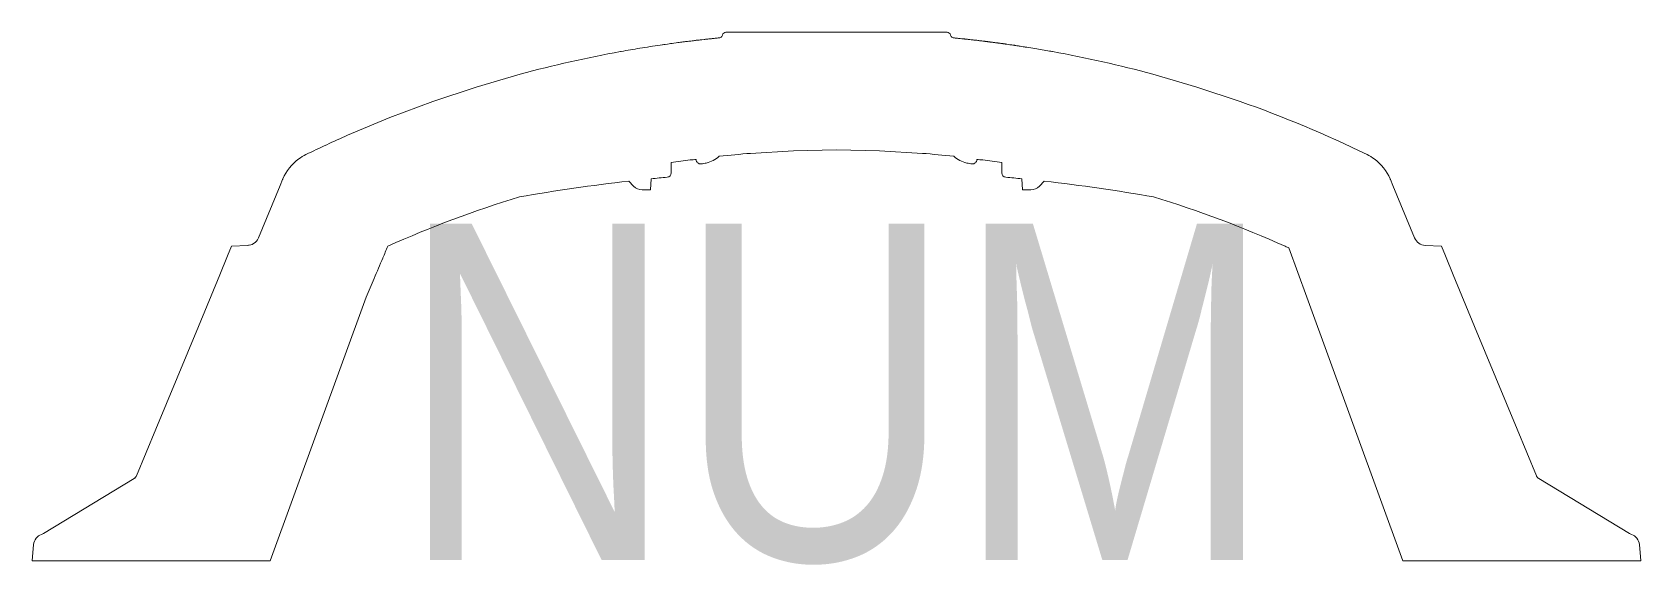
# Model space of a CAD drawing. Header units: inches. Extents: x 1.2 to 34.7, y -0.1 to 11.
import ezdxf
from ezdxf.enums import TextEntityAlignment as Align

# ---------------------------------------------------------------- set-up
doc = ezdxf.new("R2010")
doc.units = ezdxf.units.IN
doc.header["$MEASUREMENT"] = 0
doc.layers.add('SEPTICAD', color=7, linetype='Continuous')
doc.styles.add('SEPTICAD', font='ARIALN.TTF')

msp = doc.modelspace()

# ---------------------------------------------------------------- linework, layer by layer
at = {"layer": 'SEPTICAD', "lineweight": 15}
msp.add_lwpolyline([(18.7, 11), (18.7, 11), (20.302, 11, -0.353788), (20.375, 10.941), (20.375, 10.941, 0.241407), (20.418, 10.888), (20.418, 10.888), (20.43, 10.884), (20.441, 10.882), (20.441, 10.882, -0.00015), (20.456, 10.88), (20.456, 10.88), (20.47, 10.879), (20.47, 10.879, -0.000295), (20.5, 10.876, -0.000218), (20.522, 10.874), (20.522, 10.874), (20.545, 10.871), (20.543, 10.872), (20.553, 10.871), (20.553, 10.871, -0.000226), (20.576, 10.868), (20.57, 10.869), (20.607, 10.865), (20.613, 10.864), (20.613, 10.864), (20.619, 10.864, -0.000136), (20.633, 10.862), (20.633, 10.862), (20.649, 10.861), (20.648, 10.861, -0.000173), (20.666, 10.859), (20.665, 10.859), (20.673, 10.858), (20.671, 10.858), (20.722, 10.853), (20.721, 10.853), (20.729, 10.852), (20.729, 10.852, -0.000193), (20.749, 10.85), (20.743, 10.851), (20.776, 10.847), (20.773, 10.847), (20.811, 10.843), (20.804, 10.844), (20.836, 10.84), (20.836, 10.84), (20.848, 10.839), (20.848, 10.839, -0.00025), (20.873, 10.836), (20.873, 10.836), (20.879, 10.835), (20.879, 10.835, -0.000404), (20.92, 10.831), (20.92, 10.831), (20.946, 10.827), (20.942, 10.828), (20.954, 10.827), (20.954, 10.827, -0.000274), (20.981, 10.823), (20.981, 10.823), (20.991, 10.822), (20.991, 10.822, -0.000126), (21.003, 10.821), (21.003, 10.821), (21.025, 10.818), (21.025, 10.818), (21.048, 10.815), (21.048, 10.815, -0.000207), (21.068, 10.813), (21.068, 10.813), (21.079, 10.812), (21.079, 10.812, -0.000153), (21.094, 10.81, -0.000168), (21.111, 10.808), (21.111, 10.808, -0.000131), (21.124, 10.806), (21.122, 10.806), (21.132, 10.805), (21.128, 10.806), (21.139, 10.804), (21.139, 10.804, -0.000114), (21.15, 10.803), (21.15, 10.803, -0.000207), (21.171, 10.8, -0.000182), (21.189, 10.798), (21.189, 10.798, -0.00011), (21.2, 10.796), (21.2, 10.796, -0.000109), (21.211, 10.795, -0.000154), (21.226, 10.793), (21.232, 10.792), (21.251, 10.79), (21.251, 10.79, -0.000226), (21.273, 10.787), (21.273, 10.787), (21.284, 10.785), (21.284, 10.785, -0.000238), (21.308, 10.782), (21.308, 10.782), (21.328, 10.78), (21.328, 10.78, -0.000111), (21.339, 10.778), (21.339, 10.778), (21.348, 10.777), (21.349, 10.777, -0.000206), (21.369, 10.774), (21.369, 10.774), (21.4, 10.77), (21.4, 10.77), (21.408, 10.769), (21.408, 10.769, -0.000271), (21.435, 10.765), (21.43, 10.766), (21.444, 10.764), (21.444, 10.764, -0.000169), (21.461, 10.762, -0.000153), (21.476, 10.76, -0.000152), (21.491, 10.757), (21.491, 10.757), (21.511, 10.755), (21.511, 10.755, -0.000107), (21.522, 10.753, -0.000268), (21.548, 10.749), (21.548, 10.749), (21.582, 10.745), (21.613, 10.74), (21.613, 10.74), (21.642, 10.736), (21.642, 10.736, -0.000117), (21.654, 10.734), (21.654, 10.734), (21.671, 10.732), (21.671, 10.732), (21.683, 10.73), (21.683, 10.73), (21.695, 10.728), (21.695, 10.728), (21.704, 10.727), (21.704, 10.727, -0.000138), (21.718, 10.725), (21.718, 10.725), (21.736, 10.722), (21.736, 10.722), (21.753, 10.719), (21.753, 10.719), (21.776, 10.716), (21.776, 10.716, -0.000117), (21.788, 10.714, -0.000292), (21.817, 10.71), (21.817, 10.71), (21.823, 10.709), (21.823, 10.709), (21.846, 10.705), (21.846, 10.705), (21.887, 10.699), (21.893, 10.698), (21.916, 10.694), (21.916, 10.694, -0.000317), (21.948, 10.689, -0.00015), (21.963, 10.687), (21.963, 10.687, -0.001683), (22.131, 10.66, -0.00153), (22.283, 10.634, -0.001531), (22.436, 10.607), (22.436, 10.607, -0.00049), (22.484, 10.599), (22.484, 10.599), (22.495, 10.597), (22.495, 10.597, -0.021239), (24.587, 10.126), (24.587, 10.126), (25.502, 9.86), (25.502, 9.86), (26.407, 9.559), (26.407, 9.559, -0.028361), (29.048, 8.455), (29.048, 8.455, -0.04434), (29.199, 8.364), (29.199, 8.364, -0.134697), (29.529, 7.95), (29.532, 7.944), (29.534, 7.938), (29.534, 7.938), (29.587, 7.811), (30.039, 6.719), (30.039, 6.719, 0.291473), (30.259, 6.565), (30.259, 6.565), (30.596, 6.551), (30.679, 6.351), (30.845, 5.95), (31.288, 4.88), (31.731, 3.81), (32.174, 2.74), (32.575, 1.774), (32.575, 1.774, 0.031658), (32.582, 1.759), (32.582, 1.759), (32.59, 1.746), (32.59, 1.746, 0.031664), (32.601, 1.734), (32.601, 1.734), (32.612, 1.724), (32.625, 1.715), (32.625, 1.715), (34.512, 0.571), (34.512, 0.571), (34.557, 0.554), (34.557, 0.554, -0.291473), (34.72, 0.341), (34.72, 0.341), (34.75, 0), (34.549, 0), (34.364, 0), (34.317, 0), (33.636, 0), (33.59, 0), (33.25, 0), (33.125, 0), (33.049, 0), (32.563, 0), (32.375, 0), (32.188, 0), (31.624, 0), (31.575, 0), (31.375, 0), (31.213, 0), (31.205, 0), (31.191, 0), (31.106, 0), (30.362, 0), (30.18, 0), (30.177, 0), (30.169, 0.001), (30.169, 0.001), (30.162, 0.003), (30.156, 0.006), (30.156, 0), (29.792, 0), (27.794, 5.489), (27.422, 6.512), (27.422, 6.512, 0.000938), (27.344, 6.547, 0.032129), (24.603, 7.573), (24.603, 7.573, 0.014986), (22.328, 7.901), (22.224, 7.797), (22.224, 7.797, -0.198912), (22.047, 7.724), (21.981, 7.724), (21.87, 7.724), (21.87, 7.724), (21.858, 7.951, 0.002195), (21.523, 7.984), (21.523, 7.984, -0.387521), (21.442, 8.072), (21.442, 8.098), (21.442, 8.21), (21.442, 8.289), (21.442, 8.289, 0.004384), (21.046, 8.346), (21.046, 8.343, 0.000811), (20.921, 8.353), (20.921, 8.35, -0.439064), (20.823, 8.26), (20.823, 8.26, -0.041964), (20.711, 8.279), (20.711, 8.279, -0.113377), (20.44, 8.419, 0.00717), (19.789, 8.48), (19.789, 8.48), (18.895, 8.532), (18, 8.55), (17.105, 8.532), (16.211, 8.48), (16.211, 8.48, 0.00717), (15.56, 8.419, -0.113377), (15.289, 8.279), (15.289, 8.279, -0.040216), (15.182, 8.26), (15.177, 8.26, -0.439064), (15.079, 8.35), (15.079, 8.353, 0.000811), (14.954, 8.343), (14.954, 8.346, 0.004387), (14.558, 8.289), (14.558, 8.289), (14.558, 8.21), (14.558, 8.098), (14.558, 8.072, -0.387521), (14.477, 7.984), (14.477, 7.984, 0.002195), (14.142, 7.951), (14.13, 7.724), (14.13, 7.724), (14.019, 7.724), (13.953, 7.724, -0.198912), (13.776, 7.797), (13.776, 7.797), (13.672, 7.901, 0.014986), (11.397, 7.573), (11.397, 7.573, 0.032103), (8.658, 6.548), (8.657, 6.549, 0.000422), (8.551, 6.303), (8.552, 6.302, 0.000942), (8.37, 5.876), (8.205, 5.489), (8.206, 5.489), (6.208, 0), (6.112, 0), (6.091, 0), (5.844, 0), (5.844, 0.006, -0.158774), (5.823, 0), (5.82, 0), (5.638, 0), (4.894, 0), (4.809, 0), (4.795, 0), (4.787, 0), (4.625, 0), (4.419, 0), (4.376, 0), (3.812, 0), (3.625, 0), (3.438, 0), (2.951, 0), (2.875, 0), (2.75, 0), (2.41, 0), (2.364, 0), (1.683, 0), (1.636, 0), (1.25, 0), (1.28, 0.341), (1.28, 0.341, -0.291473), (1.443, 0.554), (1.443, 0.554), (1.488, 0.571), (1.488, 0.571), (3.375, 1.715), (3.375, 1.715, 0.031661), (3.388, 1.724, 0.095245), (3.418, 1.759), (3.418, 1.759), (3.425, 1.774), (3.425, 1.774), (3.826, 2.74), (4.269, 3.81), (4.712, 4.88), (5.155, 5.95), (5.321, 6.351), (5.404, 6.551), (5.741, 6.565), (5.741, 6.565, 0.031519), (5.772, 6.569), (5.772, 6.569), (5.803, 6.576), (5.803, 6.576), (5.832, 6.587), (5.86, 6.602), (5.86, 6.602, 0.158883), (5.961, 6.719), (5.961, 6.719), (6.413, 7.811), (6.466, 7.938), (6.468, 7.944), (6.471, 7.95), (6.471, 7.95, -0.13469), (6.801, 8.364), (6.801, 8.364, -0.044337), (6.952, 8.455), (6.952, 8.455, -0.009457), (7.819, 8.856), (7.819, 8.856), (8.7, 9.225), (8.7, 9.225), (9.593, 9.559), (9.593, 9.559), (10.498, 9.86), (10.498, 9.86), (11.413, 10.126), (11.413, 10.126, -0.021239), (13.505, 10.597), (13.505, 10.597), (13.516, 10.599), (13.516, 10.599, -0.003904), (13.904, 10.666), (13.904, 10.666, -0.004259), (14.329, 10.732), (14.329, 10.732), (14.377, 10.739), (14.372, 10.738), (14.402, 10.742), (14.432, 10.747), (14.484, 10.754), (14.513, 10.758), (14.545, 10.763), (14.578, 10.767), (14.613, 10.772), (14.613, 10.772), (14.661, 10.778), (14.699, 10.783), (14.725, 10.787), (14.725, 10.787), (14.751, 10.79), (14.751, 10.79), (14.777, 10.793), (14.777, 10.793), (14.803, 10.797), (14.829, 10.8), (14.834, 10.801), (14.856, 10.804), (14.856, 10.804, -0.000222), (14.878, 10.806), (14.878, 10.806), (14.9, 10.809), (14.922, 10.812), (14.922, 10.812, -0.000222), (14.944, 10.814), (14.944, 10.814), (14.966, 10.817), (14.965, 10.817, -0.000574), (15.023, 10.824), (15.023, 10.824), (15.045, 10.826), (15.045, 10.826), (15.067, 10.829), (15.067, 10.829), (15.08, 10.831), (15.08, 10.831, -0.000155), (15.095, 10.832, -0.000124), (15.108, 10.834), (15.108, 10.834), (15.119, 10.835), (15.119, 10.835, -0.000791), (15.198, 10.844), (15.198, 10.844), (15.242, 10.849), (15.242, 10.849), (15.255, 10.85), (15.255, 10.85, -0.000305), (15.285, 10.854, -0.000764), (15.362, 10.862, -0.000327), (15.395, 10.865), (15.395, 10.865), (15.414, 10.867), (15.414, 10.867, -0.000137), (15.428, 10.869), (15.428, 10.869), (15.45, 10.871), (15.449, 10.871), (15.471, 10.873), (15.471, 10.873), (15.491, 10.875), (15.513, 10.877), (15.512, 10.877, -0.000462), (15.559, 10.882), (15.559, 10.882, -0.000081), (15.567, 10.883), (15.57, 10.884), (15.582, 10.888), (15.582, 10.888, 0.241409), (15.625, 10.941), (15.625, 10.941, -0.353788), (15.698, 11), (17.3, 11)], format="xyb", close=True, dxfattribs=at)

# ---------------------------------------------------------------- texts
at = {"layer": 'SEPTICAD', "style": 'SEPTICAD'}
msp.add_attdef('NUM', text='#', height=7, dxfattribs=at).set_placement((18, -2.08), align=Align.BOTTOM_CENTER)

doc.saveas('drawing.dxf')
